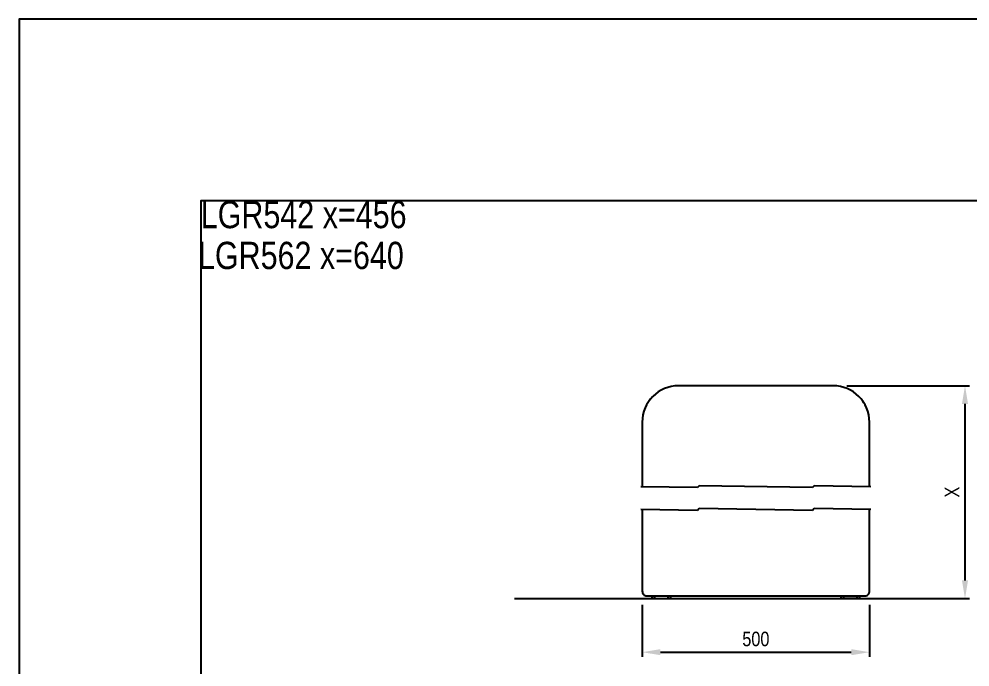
# Model space of a CAD drawing. Header units: millimetres. Extents: x 11004 to 16944, y 3085 to 7285.
# Drawn here: x 11004 to 13097, y 5860 to 7285 of the extents above; entities that cross this region are included whole.
import ezdxf

# ---------------------------------------------------------------- set-up
doc = ezdxf.new("R2010")
doc.units = ezdxf.units.MM
doc.header["$LTSCALE"] = 0.3
doc.layers.add('Nekreslit', color=6, linetype='Continuous', plot=False)
doc.styles.add('SEACAD_Arial', font='arial.ttf', dxfattribs={"width": 0.8})
doc.dimstyles.new('ISO-25', dxfattribs={"dimtxt": 1.6, "dimasz": 2, "dimexe": 0.5, "dimexo": 1.5, "dimtad": 1, "dimdec": 0, "dimtxsty": 'SEACAD_Arial', "dimcen": 2, "dimadec": 0, "dimazin": 0, "dimtfac": 1, "dimtdec": 0, "dimtmove": 0, "dimatfit": 3, "dimfxl": 1, "dimarcsym": 0})

# ---------------------------------------------------------------- blocks, each defined once
blk = doc.blocks.new('*D135')
at = {"color": 0, "lineweight": -2, "transparency": 16777216}
for p, q in [((12375.8, 5996.6), (12375.8, 5882.5)), ((12875.8, 5996.6), (12875.8, 5882.5)), ((12415.8, 5892.5), (12835.8, 5892.5))]:
    blk.add_line(p, q, dxfattribs=at)
at = {"color": 0, "transparency": 16777216}
for points in [[(12415.8, 5899.2), (12415.8, 5885.9), (12375.8, 5892.5)], [(12835.8, 5899.2), (12835.8, 5885.9), (12875.8, 5892.5)]]:
    blk.add_solid(points, dxfattribs=at)
at = {"layer": 'Defpoints', "color": 0, "transparency": 16777216}
for p in [(12375.8, 6026.6), (12875.8, 6026.6), (12875.8, 5892.5)]:
    blk.add_point(p, dxfattribs=at)
at = {"color": 0, "transparency": 16777216, "insert": (12625.8, 5921.4), "char_height": 32, "attachment_point": 5, "style": 'SEACAD_Arial'}
blk.add_mtext('500', dxfattribs=at)
blk = doc.blocks.new('*D150')
at = {"color": 0, "lineweight": -2, "transparency": 16777216}
for p, q in [((12825.8, 6478.7), (13096, 6478.7)), ((13086, 6050.4), (13086, 6438.7)), ((12883.8, 6010.4), (13096, 6010.4))]:
    blk.add_line(p, q, dxfattribs=at)
at = {"color": 0, "transparency": 16777216}
for points in [[(13079.3, 6438.7), (13092.7, 6438.7), (13086, 6478.7)], [(13079.3, 6050.4), (13092.7, 6050.4), (13086, 6010.4)]]:
    blk.add_solid(points, dxfattribs=at)
at = {"layer": 'Defpoints', "color": 0, "transparency": 16777216}
for p in [(12795.8, 6478.7), (13086, 6478.7), (12853.8, 6010.4)]:
    blk.add_point(p, dxfattribs=at)
at = {"color": 0, "transparency": 16777216, "insert": (13057.5, 6244.6), "char_height": 32, "attachment_point": 5, "rotation": 90, "style": 'SEACAD_Arial'}
blk.add_mtext('X', dxfattribs=at)

msp = doc.modelspace()

# ---------------------------------------------------------------- linework, layer by layer
for p, q in [((12795.8, 6478.7), (12455.8, 6478.7)), ((12387.7, 6440.7), (12387.9, 6441.1)), ((12863.8, 6440.9), (12863.7, 6441.1)), ((12375.8, 6398.7), (12375.8, 6256.5)), ((12875.8, 6256.5), (12875.8, 6398.7)), ((12501.3, 6258.5), (12497.3, 6254.5)), ((12750.3, 6254.5), (12501.3, 6258.5)), ((12754.3, 6258.5), (12750.3, 6254.5)), ((12878.8, 6256.5), (12754.3, 6258.5)), ((12497.3, 6254.5), (12372.8, 6256.5)), ((12497.3, 6204.5), (12372.8, 6206.5)), ((12375.8, 6206.5), (12375.8, 6026.6)), ((12501.3, 6208.5), (12497.3, 6204.5)), ((12750.3, 6204.5), (12501.3, 6208.5)), ((12754.3, 6208.5), (12750.3, 6204.5)), ((12878.8, 6206.5), (12754.3, 6208.5)), ((12875.8, 6026.6), (12875.8, 6206.5)), ((12385.8, 6016.6), (12865.8, 6016.6)), ((12397.8, 6010.4), (12397.8, 6016.6)), ((12402.8, 6010.4), (12397.8, 6010.4)), ((12402.8, 6016.6), (12402.8, 6010.4)), ((12402.8, 6010.4), (12432.8, 6010.4)), ((12432.8, 6010.4), (12432.8, 6016.6)), ((12437.8, 6010.4), (12432.8, 6010.4)), ((12437.8, 6016.6), (12437.8, 6010.4)), ((12813.8, 6010.4), (12813.8, 6016.6)), ((12818.8, 6010.4), (12813.8, 6010.4)), ((12818.8, 6016.6), (12818.8, 6010.4)), ((12848.8, 6010.4), (12818.8, 6010.4)), ((12848.8, 6010.4), (12848.8, 6016.6)), ((12853.8, 6010.4), (12848.8, 6010.4)), ((12853.8, 6016.6), (12853.8, 6010.4))]:
    msp.add_line(p, q)
at = {"color": 7, "linetype": 'Continuous'}
msp.add_line((12094.9, 6010.4), (13046.9, 6010.4), dxfattribs=at)
at = {"flags": 128}
msp.add_lwpolyline([(12863.7, 6441.1), (12861.2, 6444.9), (12860.2, 6446.2)], dxfattribs=at)
for centre, radius, start, end in [((12455.8, 6398.7), 80, 90, 180), ((12795.8, 6398.7), 80, 360, 90), ((12455.7, 6398.6), 80, 131.9936, 147.9453), ((12385.8, 6026.6), 10, 179.9998, 270.0002), ((12865.8, 6026.6), 10, 269.9998, 0.0002)]:
    msp.add_arc(centre, radius, start, end)
at = {"layer": 'Nekreslit'}
for points in [[(11004.4, 3085.3), (16944.4, 3085.3), (16944.4, 7285.3), (11004.4, 7285.3)], [(11404.4, 3285.3), (15444.4, 3285.3), (15444.4, 6885.3), (11404.4, 6885.3)]]:
    msp.add_lwpolyline(points, close=True, dxfattribs=at)

# ---------------------------------------------------------------- texts
at = {"style": 'SEACAD_Arial', "width": 0.8}
msp.add_text('LGR562 x=640  ', height=60, dxfattribs=at).set_placement((11398.2, 6735.3))
at = {"insert": (11404.3, 6885.2), "char_height": 60, "width": 880.891, "attachment_point": 1, "style": 'SEACAD_Arial'}
msp.add_mtext('LGR542 x=456', dxfattribs=at)

# ---------------------------------------------------------------- dimensions: what is measured, and where the dimension line sits
dim = msp.add_linear_dim(base=(13086, 6478.7), p1=(12853.8, 6010.4), p2=(12795.8, 6478.7), angle=90, text='X', dimstyle='ISO-25')
dim.commit()
dim.dimension.update_dxf_attribs({"geometry": '*D150', "text_midpoint": (13057.5, 6244.6)})
dim = msp.add_linear_dim(base=(12875.8, 5892.5), p1=(12375.8, 6026.6), p2=(12875.8, 6026.6), dimstyle='ISO-25')
dim.commit()
dim.dimension.update_dxf_attribs({"geometry": '*D135', "text_midpoint": (12625.8, 5921.4)})

doc.saveas('drawing.dxf')
